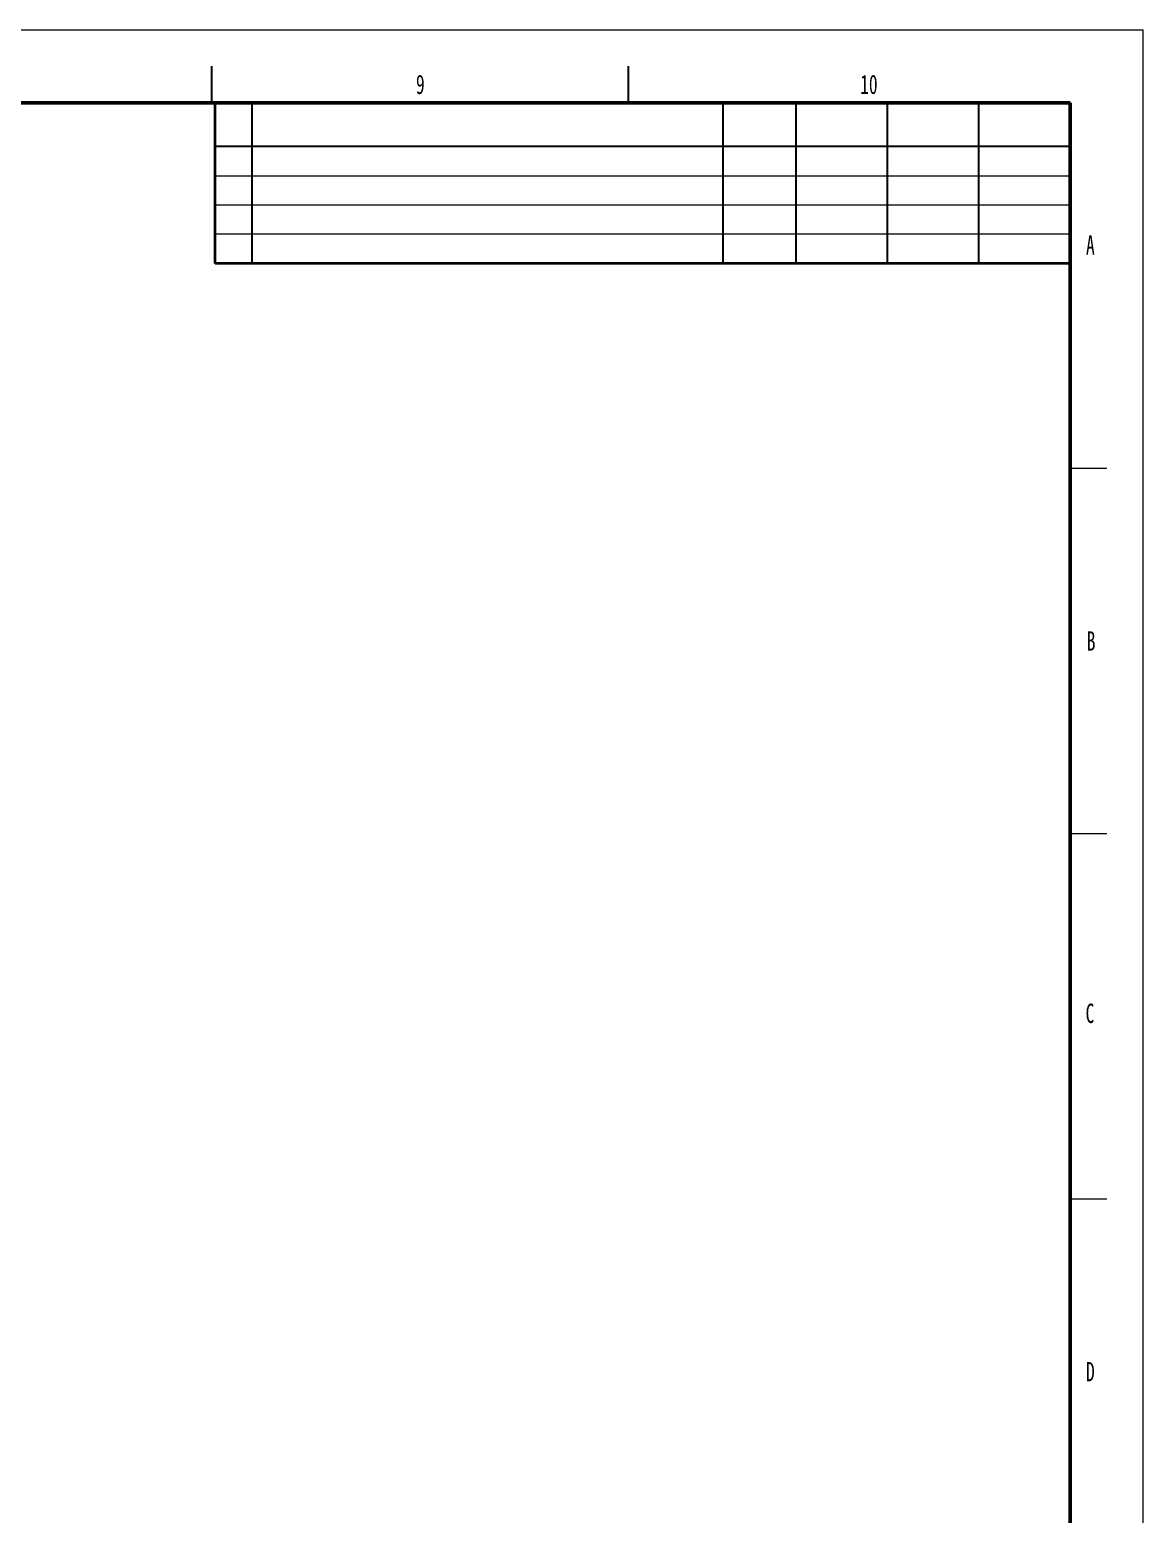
# Model space of a CAD drawing. Header units: millimetres. Extents: x 0 to 597, y 0 to 420.
# Drawn here: x 444.6 to 597, y 216.8 to 420 of the extents above; entities that cross this region are included whole.
import ezdxf

# ---------------------------------------------------------------- set-up
doc = ezdxf.new("R2010")
doc.units = ezdxf.units.MM
doc.layers.add('SLD-0', color=7, linetype='Continuous')
doc.styles.add('SLDTEXTSTYLE0', font='TXT', dxfattribs={"width": 0.663})

msp = doc.modelspace()

# ---------------------------------------------------------------- linework, layer by layer
at = {"layer": 'SLD-0', "lineweight": 18}
for p, q in [((0, 420), (597, 420)), ((597, 0), (597, 420)), ((470, 400), (587, 400)), ((587, 396), (470, 396)), ((587, 392), (470, 392)), ((587, 360), (592, 360)), ((587, 310), (592, 310)), ((587, 260), (592, 260))]:
    msp.add_line(p, q, dxfattribs=at)
at = {"layer": 'SLD-0'}
for p, q in [((469.5, 415), (469.5, 410)), ((526.5, 415), (526.5, 410))]:
    msp.add_line(p, q, dxfattribs=at)
at = {"layer": 'SLD-0', "lineweight": 50}
for p in [(10, 410), (587, 10)]:
    msp.add_line(p, (587, 410), dxfattribs=at)
at = {"layer": 'SLD-0', "lineweight": 35}
for p, q in [((470, 388), (470, 410)), ((587, 388), (470, 388))]:
    msp.add_line(p, q, dxfattribs=at)
at = {"layer": 'SLD-0', "lineweight": 25}
for p, q in [((475, 410), (475, 388)), ((539.5, 388), (539.5, 410)), ((549.5, 388), (549.5, 410)), ((562, 388), (562, 410)), ((574.5, 388), (574.5, 410)), ((587, 404), (470, 404))]:
    msp.add_line(p, q, dxfattribs=at)

# ---------------------------------------------------------------- texts
at = {"layer": 'SLD-0', "style": 'SLDTEXTSTYLE0'}
for s, insert, char_height, attachment_point in [('9', (498.07, 413.84), 2.65, 2), ('10', (559.45, 413.84), 2.646, 2), ('A', (589.16, 391.86), 2.65, 1), ('B', (589.26, 337.65), 2.65, 1), ('C', (589.1, 286.7), 2.65, 1), ('D', (589.16, 237.65), 2.65, 1)]:
    msp.add_mtext(s, dxfattribs=dict(at, insert=insert, char_height=char_height, attachment_point=attachment_point))

doc.saveas('drawing.dxf')
